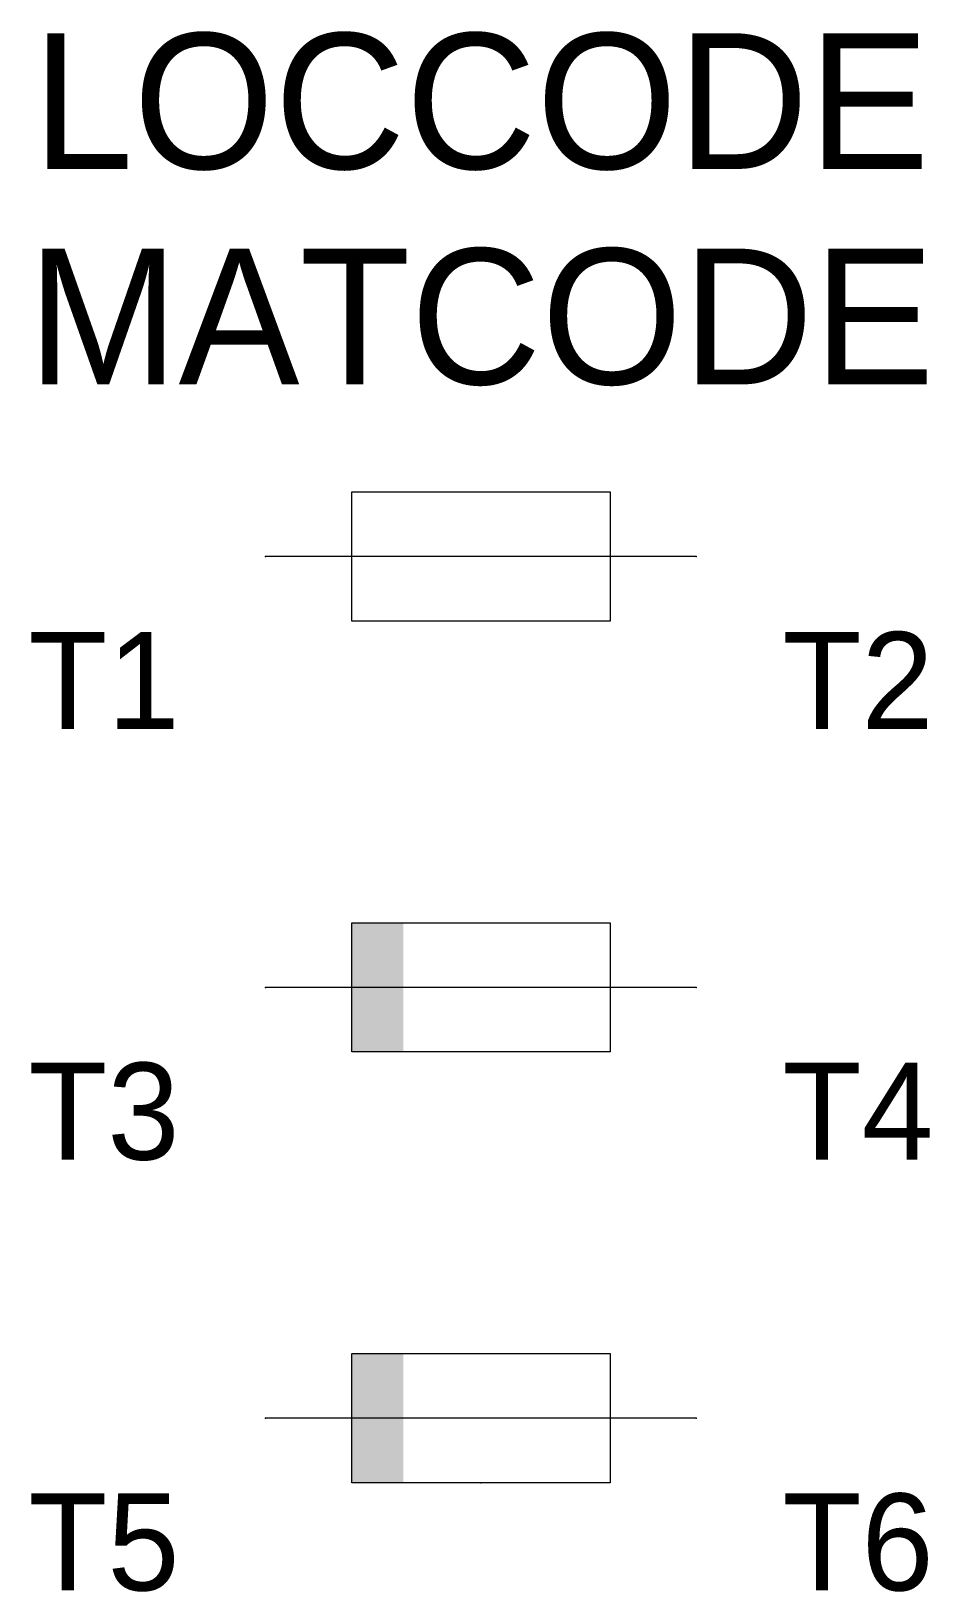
# Model space of a CAD drawing. Extents: x -10.4 to 10.4, y -4 to 32.2.
import ezdxf
from ezdxf.enums import TextEntityAlignment as Align

# ---------------------------------------------------------------- set-up
doc = ezdxf.new("R2010")
doc.units = 0
doc.linetypes.add('DASHED', pattern=[0])
doc.layers.get('0').update_dxf_attribs({"linetype": 'CONTINUOUS'})
for name, color, linetype in [('A', 7, 'CONTINUOUS'), ('C', 6, 'CONTINUOUS'), ('T2', 1, 'CONTINUOUS')]:
    doc.layers.add(name, color=color, linetype=linetype)

msp = doc.modelspace()

# ---------------------------------------------------------------- linework, layer by layer
at = {"color": 0}
for p, q in [((5, 20), (-5, 20)), ((5, 10), (-5, 10)), ((5, 0), (-5, 0))]:
    msp.add_line(p, q, dxfattribs=at)
for points in [[(-3, 18.5), (-3, 21.5), (3, 21.5), (3, 18.5)], [(-3, 8.5), (-3, 11.5), (3, 11.5), (3, 8.5)], [(-3, -1.5), (-3, 1.5), (3, 1.5), (3, -1.5)]]:
    msp.add_lwpolyline(points, close=True, dxfattribs=at)
for points in [[(-1.8, 8.5), (-1.8, 11.5), (-3, 8.5), (-3, 11.5)], [(-1.8, -1.5), (-1.8, 1.5), (-3, -1.5), (-3, 1.5)]]:
    msp.add_solid(points, dxfattribs=at)
at = {"layer": 'A', "color": 0, "linetype": 'DASHED'}
msp.add_point((0, -1.5), dxfattribs=at)
at = {"layer": 'C', "color": 0}
for p in [(-5, 20), (5, 20), (-5, 10), (5, 10)]:
    msp.add_point(p, dxfattribs=at)
at = {"layer": 'C', "color": 0, "linetype": 'DASHED'}
for p in [(-5, 0), (5, 0)]:
    msp.add_point(p, dxfattribs=at)

# ---------------------------------------------------------------- texts
at = {"color": 0, "linetype": 'CONTINUOUS'}
for tag, p in [('LOCCODE', (0, 29)), ('MATCODE', (0, 24))]:
    msp.add_attdef(tag, text='', height=3.15, dxfattribs=at).set_placement(p, align=Align.CENTER)
at = {"layer": 'T2', "color": 0, "linetype": 'CONTINUOUS'}
for tag, p in [('T1', (-7, 16)), ('T3', (-7, 6)), ('T5', (-7, -4))]:
    msp.add_attdef(tag, text='', height=2.25, dxfattribs=at).set_placement(p, align=Align.RIGHT)
for tag, p in [('T2', (7, 16)), ('T4', (7, 6)), ('T6', (7, -4))]:
    msp.add_attdef(tag, p, '', height=2.25, dxfattribs=at)

doc.saveas('drawing.dxf')
